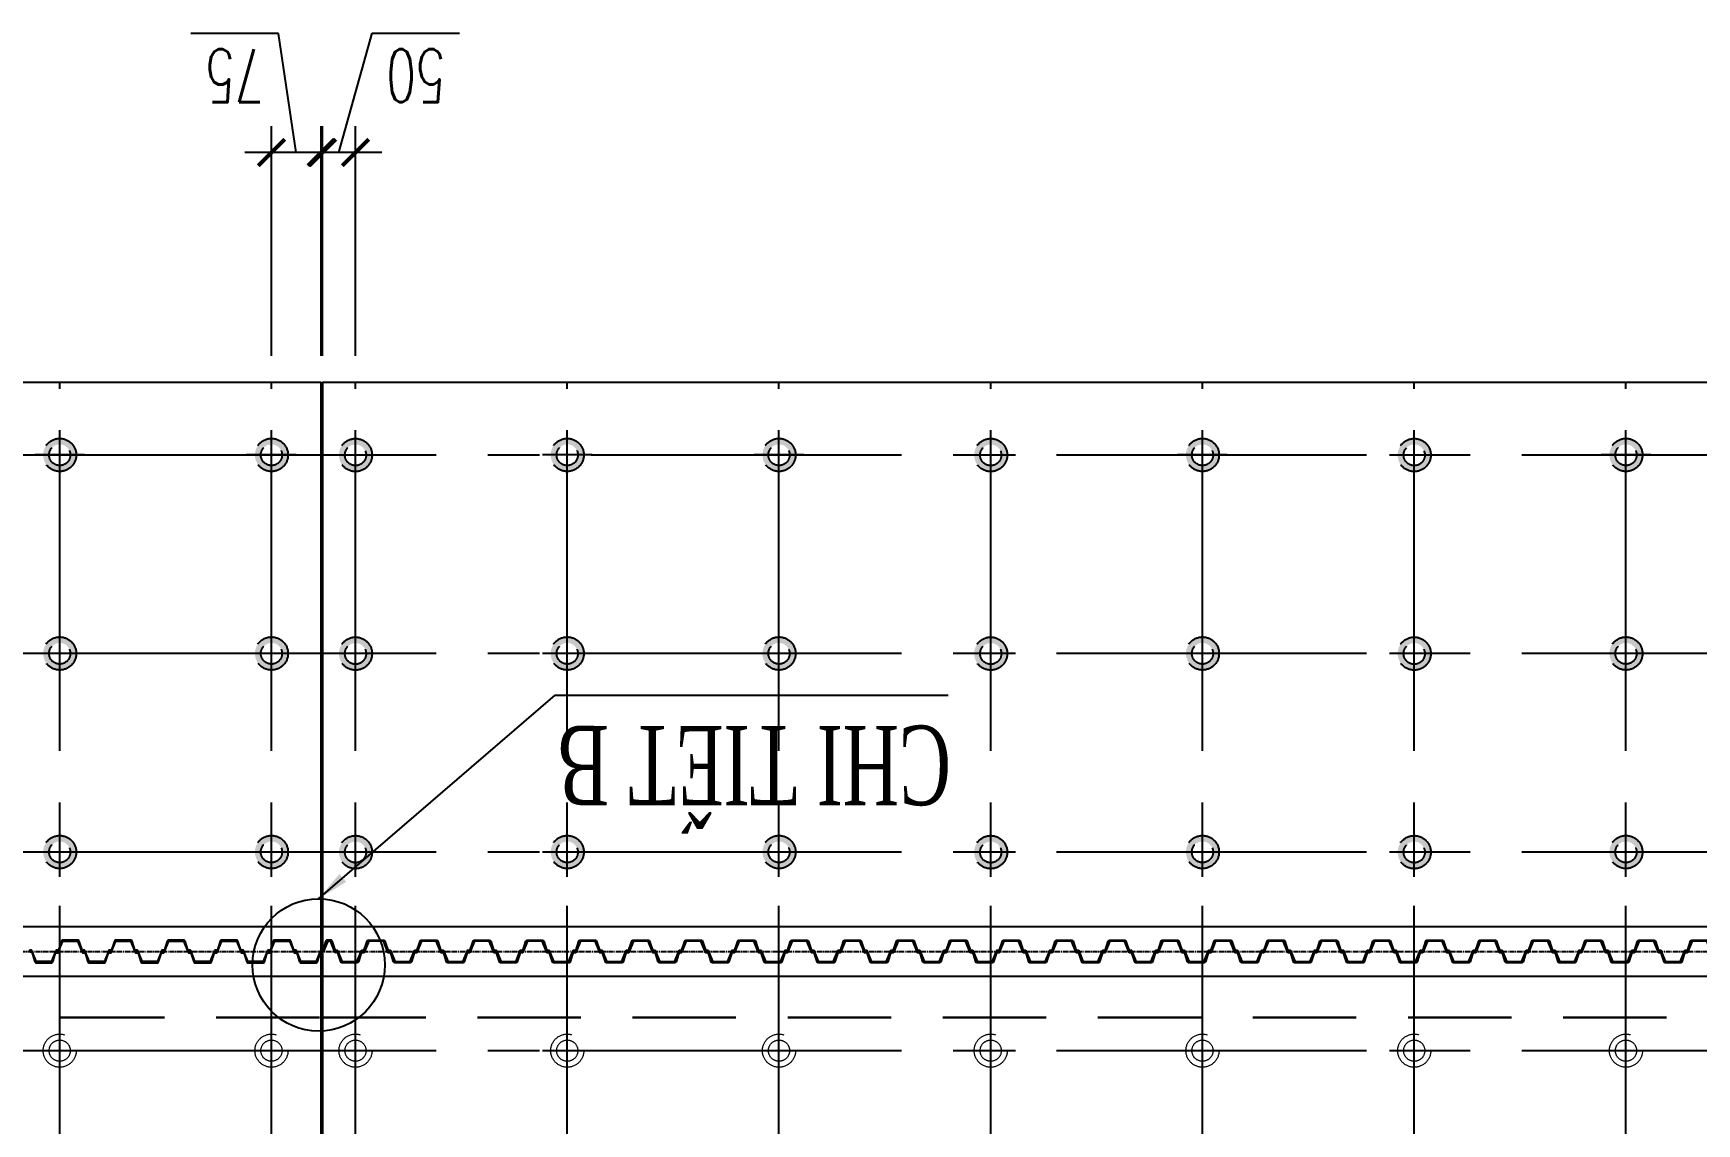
# Model space of a CAD drawing. Extents: x -57534 to 10615, y -13723 to 96319.
# Drawn here: x -33662 to -31148, y 49822 to 51469 of the extents above; entities that cross this region are included whole.
import ezdxf

# ---------------------------------------------------------------- set-up
doc = ezdxf.new("R2010")
doc.units = 0
doc.header["$LTSCALE"] = 5
doc.header["$MEASUREMENT"] = 0
for name, pattern in [('CENTER', [2, 1.25, -0.25, 0.25, -0.25]), ('CENTER2', [1.125, 0.75, -0.125, 0.125, -0.125]), ('HIDDEN', [0.375, 0.25, -0.125])]:
    doc.linetypes.add(name, pattern=pattern)
doc.layers.get('0').update_dxf_attribs({"linetype": 'CONTINUOUS'})
doc.layers.get('DEFPOINTS').update_dxf_attribs({"linetype": 'CONTINUOUS'})
for name, color, linetype in [('BORDER', 2, 'CONTINUOUS'), ('CENTER', 9, 'CENTER2'), ('Coc', 2, 'CONTINUOUS'), ('Cochh', 7, 'CONTINUOUS'), ('Cu', 230, 'CONTINUOUS'), ('Dam', 4, 'CONTINUOUS'), ('DIMENSION', 4, 'CONTINUOUS'), ('HATCH', 7, 'CONTINUOUS'), ('STEEL', 1, 'CONTINUOUS'), ('TEXT', 3, 'CONTINUOUS')]:
    doc.layers.add(name, color=color, linetype=linetype)
doc.layers.add('Border k in', color=241, linetype='CONTINUOUS', lineweight=30, plot=False)
doc.layers.add('KHUAT', color=235, linetype='HIDDEN', lineweight=18)
doc.styles.add('DIM', font='romans.shx', dxfattribs={"width": 0.65})
doc.styles.add('THUONG', font='vntimeh.shx', dxfattribs={"width": 0.65})
doc.dimstyles.new('1-400', dxfattribs={"dimscale": 400, "dimtxt": 0.22, "dimasz": 0.12, "dimexe": 0.1, "dimexo": 0.1, "dimgap": 0.08, "dimtad": 1, "dimdec": 0, "dimzin": 0, "dimdsep": 46, "dimtxsty": 'DIM', "dimblk": 'ARCHTICK', "dimcen": 0.15, "dimdle": 0.1, "dimclrd": 4, "dimclre": 7, "dimclrt": 2, "dimaunit": 1, "dimadec": 0, "dimazin": 0, "dimtfac": 1, "dimtdec": 0, "dimtix": 1, "dimtmove": 1, "dimatfit": 3, "dimfxl": 1, "dimtolj": 1, "dimtzin": 0, "dimarcsym": 0})
doc.dimstyles.new('400.Ph', dxfattribs={"dimscale": 400, "dimtxt": 0.2, "dimasz": 0.1, "dimexe": 0.1, "dimexo": 0.1, "dimgap": 0.06, "dimtad": 1, "dimdec": 0, "dimzin": 0, "dimdsep": 46, "dimtxsty": 'DIM', "dimblk": 'ARCHTICK', "dimcen": 0.15, "dimdle": 0.1, "dimclrd": 256, "dimclre": 7, "dimclrt": 6, "dimadec": 0, "dimazin": 0, "dimtfac": 1, "dimtdec": 0, "dimtix": 1, "dimtmove": 0, "dimatfit": 3, "dimfxl": 1, "dimtolj": 1, "dimtzin": 0, "dimarcsym": 0})

# ---------------------------------------------------------------- blocks, each defined once
blk = doc.blocks.new('CocD500_HH')
at = {"layer": 'CENTER', "ltscale": 50}
for p, q in [((0, 37.5), (0, -37.5)), ((-37.5, 0), (37.5, 0))]:
    blk.add_line(p, q, dxfattribs=at)
at = {"layer": 'KHUAT', "ltscale": 100}
for radius in [25, 16]:
    blk.add_circle((0, 0), radius, dxfattribs=at)
blk = doc.blocks.new('cocbs')
at = {"layer": 'Coc'}
h = blk.add_hatch(color=256, dxfattribs=at)
h.paths.add_polyline_path([(-46596.3, 9805.7), (-46596.3, 9796.7, -0.414214), (-46580.3, 9780.7), (-46571.3, 9780.7, 0.414214)])
h.paths.add_polyline_path([(-46571.3, 9780.7), (-46580.3, 9780.7, -0.414214), (-46596.3, 9764.7), (-46596.3, 9755.7, 0.414214)])
h.paths.add_polyline_path([(-46612.3, 9780.7), (-46621.3, 9780.7, 0.414214), (-46596.3, 9755.7), (-46596.3, 9764.7, -0.414214)])
h.paths.add_polyline_path([(-46596.3, 9796.7), (-46596.3, 9805.7, 0.414214), (-46621.3, 9780.7), (-46612.3, 9780.7, -0.414214)])
at = {"layer": 'Coc', "color": 8, "linetype": 'HIDDEN', "ltscale": 50}
for radius in [25, 16]:
    blk.add_circle((-46596.3, 9780.7), radius, dxfattribs=at)
at = {"layer": 'Cochh', "linetype": 'CENTER', "ltscale": 25}
for p, q in [((-46596.3, 9818.2), (-46596.3, 9743.2)), ((-46633.8, 9780.7), (-46558.8, 9780.7))]:
    blk.add_line(p, q, dxfattribs=at)
blk = doc.blocks.new('_ArchTick')
at = {"color": 0, "linetype": 'ByBlock', "const_width": 0.15}
blk.add_lwpolyline([(-0.5, -0.5), (0.5, 0.5)], dxfattribs=at)
blk = doc.blocks.new('*D188')
at = {"layer": 'DEFPOINTS', "color": 0}
for p in [(-27223.1, 9967.7), (-27173.1, 9967.7), (-27173.1, 9620.6)]:
    blk.add_point(p, dxfattribs=at)
at = {"layer": 'DIMENSION', "color": 7, "lineweight": -2}
for p, q in [((-27223.1, 9927.7), (-27223.1, 9580.6)), ((-27173.1, 9927.7), (-27173.1, 9580.6))]:
    blk.add_line(p, q, dxfattribs=at)
at = {"layer": 'DIMENSION', "lineweight": -2}
for p, q in [((-27263.1, 9620.6), (-27133.1, 9620.6)), ((-27198.1, 9620.6), (-27248.2, 9440.5)), ((-27248.2, 9440.5), (-27380.4, 9440.5))]:
    blk.add_line(p, q, dxfattribs=at)
at = {"layer": 'DIMENSION', "lineweight": -2, "xscale": 40, "yscale": 40, "zscale": 40, "rotation": 180}
blk.add_blockref('_ArchTick', (-27223.1, 9620.6), dxfattribs=at)
at = {"layer": 'DIMENSION', "lineweight": -2, "xscale": 40, "yscale": 40, "zscale": 40}
blk.add_blockref('_ArchTick', (-27173.1, 9620.6), dxfattribs=at)
at = {"layer": 'DIMENSION', "color": 6, "insert": (-27314.3, 9504.5), "char_height": 80, "attachment_point": 5, "style": 'DIM'}
blk.add_mtext('\\A1;50', dxfattribs=at)
blk = doc.blocks.new('*D189')
at = {"layer": 'DEFPOINTS', "color": 0}
for p in [(-27171.1, 9967.7), (-27096.1, 9967.7), (-27096.1, 9620.6)]:
    blk.add_point(p, dxfattribs=at)
at = {"layer": 'DIMENSION', "color": 7, "lineweight": -2}
for p, q in [((-27171.1, 9927.7), (-27171.1, 9580.6)), ((-27096.1, 9927.7), (-27096.1, 9580.6))]:
    blk.add_line(p, q, dxfattribs=at)
at = {"layer": 'DIMENSION', "lineweight": -2}
for p, q in [((-27211.1, 9620.6), (-27056.1, 9620.6)), ((-27133.6, 9620.6), (-27106.7, 9440.6)), ((-27106.7, 9440.6), (-26974.5, 9440.6))]:
    blk.add_line(p, q, dxfattribs=at)
at = {"layer": 'DIMENSION', "lineweight": -2, "xscale": 40, "yscale": 40, "zscale": 40, "rotation": 180}
blk.add_blockref('_ArchTick', (-27171.1, 9620.6), dxfattribs=at)
at = {"layer": 'DIMENSION', "lineweight": -2, "xscale": 40, "yscale": 40, "zscale": 40}
blk.add_blockref('_ArchTick', (-27096.1, 9620.6), dxfattribs=at)
at = {"layer": 'DIMENSION', "color": 6, "insert": (-27040.6, 9504.6), "char_height": 80, "attachment_point": 5, "style": 'DIM'}
blk.add_mtext('\\A1;75', dxfattribs=at)
blk = doc.blocks.new('Cu thep kieu IVL')
at = {"layer": 'CENTER'}
for p, q in [((-20, 19.2), (-20, 14.8)), ((20, 19.2), (20, 14.8))]:
    blk.add_line(p, q, dxfattribs=at)
at = {"layer": 'Cu'}
blk.add_lwpolyline([(-11.6, 2.3, 0.331206), (-10.7, 1.6), (10.7, 1.6, 0.331206), (11.6, 2.3), (18.1, 18.4, -0.331206), (19.1, 19.2), (20.3, 19.2, -0.223582), (21.5, 18.6, -0.452935), (21.1, 16.7), (20, 16.2, -0.518485), (19.2, 16.4, -0.300037), (19.7, 16.9), (20.7, 17.4, 0.427626), (20.8, 18.1, 0.215462), (20.3, 18.4), (19.5, 18.4, 0.331206), (18.7, 17.8), (13.4, 1.3, -0.331206), (11.7, 0), (-11.7, 0, -0.331206), (-13.4, 1.3), (-18.7, 17.8, 0.331206), (-19.5, 18.4), (-20.3, 18.4, 0.215462), (-20.8, 18.1, 0.427626), (-20.7, 17.4), (-19.7, 16.9, -0.300037), (-19.2, 16.4, -0.518485), (-20, 16.2), (-21.1, 16.7, -0.452935), (-21.5, 18.6, -0.223582), (-20.3, 19.2), (-19.1, 19.2, -0.331206), (-18.1, 18.4)], format="xyb", close=True, dxfattribs=at)
blk = doc.blocks.new('*U419')
at = {"layer": 'STEEL', "rotation": 180}
for p in [(4440, 34), (4520, 34), (4600, 34), (4680, 34), (4760, 34), (4840, 34), (4920, 34), (5000, 34), (5080, 34), (5160, 34), (5240, 34), (5320, 34), (5400, 34), (5480, 34), (5560, 34), (5640, 34), (5720, 34), (5800, 34), (5880, 34), (5960, 34), (6040, 34), (6120, 34), (6200, 34), (6280, 34), (6360, 34), (6440, 34)]:
    blk.add_blockref('Cu thep kieu IVL', p, dxfattribs=at)
at = {"layer": 'STEEL'}
for p in [(4400, 0), (4480, 0), (4560, 0), (4640, 0), (4720, 0), (4800, 0), (4880, 0), (4960, 0), (5040, 0), (5120, 0), (5200, 0), (5280, 0), (5360, 0), (5440, 0), (5520, 0), (5600, 0), (5680, 0), (5760, 0), (5840, 0), (5920, 0), (6000, 0), (6080, 0), (6160, 0), (6240, 0), (6320, 0), (6400, 0)]:
    blk.add_blockref('Cu thep kieu IVL', p, dxfattribs=at)
blk = doc.blocks.new('cc1')
at = {"layer": 'Cu', "color": 5}
for p, q in [((-27194, 10826.7), (-27195, 10827.2)), ((-27194.7, 10827.9), (-27193.6, 10827.4)), ((-27194.2, 10829.6), (-27193, 10829.6)), ((-27193.5, 10828.8), (-27194.2, 10828.8)), ((-27187.4, 10811.7), (-27192.7, 10828.2)), ((-27192.1, 10828.9), (-27185.6, 10813.2)), ((-27184.6, 10812.5), (-27181.5, 10812.5)), ((-27180.6, 10813.2), (-27174.1, 10828.9)), ((-27173.5, 10828.2), (-27178.8, 10811.7)), ((-27173.1, 10829.6), (-27171.9, 10829.6)), ((-27171.9, 10828.8), (-27172.7, 10828.8)), ((-27172.5, 10827.4), (-27171.5, 10827.9)), ((-27171.1, 10827.2), (-27172.2, 10826.7))]:
    blk.add_line(p, q, dxfattribs=at)
for centre, radius, start, end in [((-27194.4, 10828.3), 1.28, 143.2363, 240.706), ((-27194.3, 10828.1), 1.54, 88.8836, 139.2958), ((-27194.4, 10828.3), 0.477, 146.3409, 238.9521), ((-27194.3, 10828.1), 0.739, 88.3889, 137.0255), ((-27193.7, 10827.1), 0.52, 229.9942, 339.6184), ((-27193.8, 10826.8), 0.619, 9.5583, 76.3631), ((-27193.5, 10828), 0.8, 16.6992, 90), ((-27193, 10828.6), 1, 16.6992, 90), ((-27185.6, 10812.3), 1.8, 196.6992, 270), ((-27184.6, 10813.5), 1, 196.6992, 270), ((-27181.5, 10813.5), 1, 270, 343.3008), ((-27180.5, 10812.3), 1.8, 270, 343.3008), ((-27173.1, 10828.6), 1, 90, 163.3008), ((-27172.7, 10828), 0.8, 90, 163.3008), ((-27172.4, 10826.8), 0.619, 103.6369, 170.4417), ((-27172.5, 10827.1), 0.52, 200.3816, 310.0058), ((-27171.9, 10828.1), 1.54, 40.7042, 91.1164), ((-27171.9, 10828.1), 0.739, 42.9745, 91.6111), ((-27171.8, 10828.3), 0.477, 301.0479, 33.6591), ((-27171.8, 10828.3), 1.28, 299.294, 36.7637)]:
    blk.add_arc(centre, radius, start, end, dxfattribs=at)
at = {"layer": 'DIMENSION'}
blk.add_line((-27185.6, 10810.5), (-27180.5, 10810.5), dxfattribs=at)
at = {"layer": 'DIMENSION', "const_width": 1.5}
blk.add_lwpolyline([(-27185.6, 10809.6), (-27180.5, 10809.6)], dxfattribs=at)
blk = doc.blocks.new('Cu PD6')
at = {"layer": 'STEEL', "extrusion": (0, 0, -1), "zscale": -1, "rotation": 180}
for p in [(3132.5, 0), (3052.5, 0), (2972.5, 0), (2892.5, 0), (2812.5, 0), (2732.5, 0)]:
    blk.add_blockref('Cu thep kieu IVL', p, dxfattribs=at)
at = {"layer": 'STEEL', "extrusion": (0, 0, -1), "zscale": -1}
for p in [(3092.5, -34), (3012.5, -34), (2932.5, -34), (2852.5, -34), (2772.5, -34)]:
    blk.add_blockref('Cu thep kieu IVL', p, dxfattribs=at)
blk = doc.blocks.new('A$C7E87390C')
at = {"layer": 'BORDER'}
for p, q in [((24164.5, 4039.4), (24164.5, 5299.4)), ((24166.5, 5299.4), (24166.5, 4039.4)), ((24164.5, 4039.4), (17664.5, 4039.4)), ((31356.5, 4039.4), (24166.5, 4039.4))]:
    blk.add_line(p, q, dxfattribs=at)
at = {"layer": 'Border k in', "linetype": 'HIDDEN', "ltscale": 125}
for p, q in [((24164.5, 4999.4), (17664.5, 4999.4)), ((31356.5, 4999.4), (24166.5, 4999.4))]:
    blk.add_line(p, q, dxfattribs=at)
at = {"layer": 'CENTER', "ltscale": 125}
for p, q in [((22194.5, 5299.4), (22194.5, 4039.4)), ((22514.5, 5299.4), (22514.5, 4039.4)), ((22834.5, 5299.4), (22834.5, 4039.4)), ((23154.5, 5299.4), (23154.5, 4039.4)), ((23474.5, 5299.4), (23474.5, 4039.4)), ((23794.5, 5299.4), (23794.5, 4039.4)), ((24114.5, 5299.4), (24114.5, 4039.4)), ((24241.5, 5299.4), (24241.5, 4039.4)), ((24561.5, 5299.4), (24561.5, 4039.4)), ((17664.5, 5049.4), (24164.5, 5049.5)), ((24166.5, 5049.4), (31356.5, 5049.4)), ((17664.5, 4749.4), (24164.5, 4749.5)), ((24166.6, 4749.4), (31356.6, 4749.4)), ((17664.5, 4449.4), (24164.5, 4449.5)), ((24166.6, 4449.4), (31356.6, 4449.4)), ((17664.5, 4149.4), (24164.5, 4149.5)), ((24166.6, 4149.4), (31356.6, 4149.4))]:
    blk.add_line(p, q, dxfattribs=at)
at = {"layer": 'CENTER', "ltscale": 2}
blk.add_line((38390.7, 4899.5), (4509.5, 4899.5), dxfattribs=at)
at = {"layer": 'Dam', "ltscale": 200}
for p, q in [((38260.7, 4936.9), (4550.5, 4936.9)), ((38182.5, 4861.9), (4550.5, 4861.9))]:
    blk.add_line(p, q, dxfattribs=at)
at = {"layer": 'TEXT'}
blk.add_circle((24170.2, 4919.8), 100, dxfattribs=at)
at = {"layer": 'Coc'}
for p in [(68790.8, -5031.4), (69110.8, -5031.2), (69430.8, -5031.4), (69750.8, -5031.2), (70070.8, -5031.4), (70390.8, -5031.4), (70710.8, -5031.2), (70837.8, -5031.4), (71157.8, -5031.4), (68790.8, -5331.4), (69110.8, -5331.2), (69430.8, -5331.4), (69750.8, -5331.2), (70070.8, -5331.4), (70390.8, -5331.4), (70710.8, -5331.2), (70837.8, -5331.4), (71157.8, -5331.4), (68790.8, -5631.4), (69110.8, -5631.2), (69430.8, -5631.4), (69750.8, -5631.2), (70070.8, -5631.4), (70390.8, -5631.4), (70710.8, -5631.2), (70837.8, -5631.4), (71157.8, -5631.4)]:
    blk.add_blockref('cocbs', p, dxfattribs=at)
at = {"layer": 'DIMENSION'}
for name, p in [('Cu PD6', (27318, 4916.5)), ('cc1', (51337.6, -5928.3))]:
    blk.add_blockref(name, p, dxfattribs=at)
at = {"layer": 'HATCH'}
for p in [(22194.5, 5049.4), (22514.5, 5049.4), (22834.5, 5049.4), (23154.5, 5049.4), (23474.5, 5049.4), (23794.5, 5049.4), (24114.5, 5049.4), (24241.5, 5049.4), (24561.5, 5049.4)]:
    blk.add_blockref('CocD500_HH', p, dxfattribs=at)
at = {"layer": 'STEEL'}
blk.add_blockref('*U419', (17683.5, 4882.5), dxfattribs=at)
at = {"layer": 'TEXT', "style": 'THUONG', "width": 0.65}
blk.add_text('chi tiÕt b', height=120, dxfattribs=at).set_placement((23214.5, 4558.7))
at = {"layer": 'DIMENSION'}
for base, p1, p2, picture, middle in [((24164.5, 3692.2), (24114.5, 4039.4), (24164.5, 4039.4), '*D188', (24065.5, 3512.2)), ((24241.5, 3692.2), (24166.5, 4039.4), (24241.5, 4039.4), '*D189', (24254.9, 3512.2))]:
    dim = blk.add_linear_dim(base=base, p1=p1, p2=p2, dimstyle='400.Ph', override={"dimtmove": 1}, dxfattribs=at)
    dim.commit()
    dim.dimension.update_dxf_attribs({"geometry": picture, "text_midpoint": middle, "dimtype": 128, "insert": (51337.6, -5928.3)})
at = {"layer": 'TEXT'}
blk.add_leader([(24170.2, 4819.8), (23812.7, 4512.3), (23219, 4512.3)], dimstyle='1-400', override={"dimtad": 0}, dxfattribs=at)

msp = doc.modelspace()

# ---------------------------------------------------------------- block references
at = {"layer": 'DIMENSION', "ltscale": 5, "rotation": 180}
msp.add_blockref('A$C7E87390C', (-9060.5, 54981.5), dxfattribs=at)

doc.saveas('drawing.dxf')
